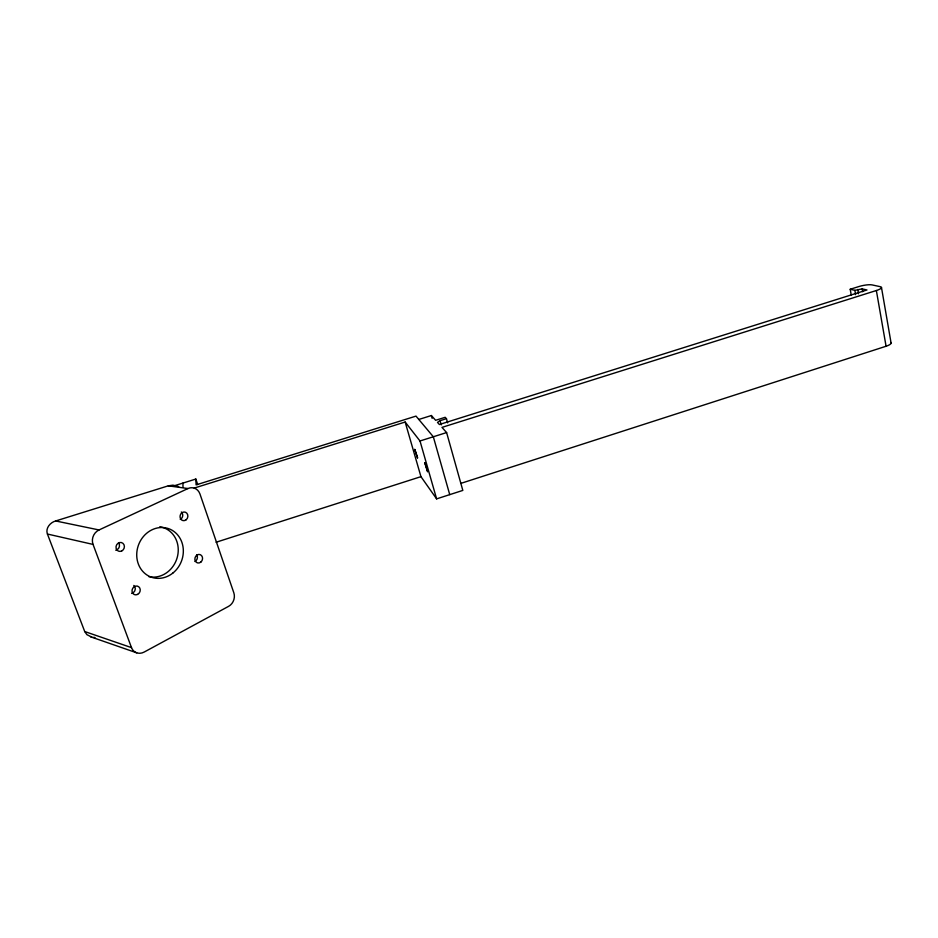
<?xml version="1.0" encoding="UTF-8"?>
<svg xmlns="http://www.w3.org/2000/svg" width="938" height="938" viewBox="0 0 938 938"><rect width="100%" height="100%" fill="white"/><g stroke="black" fill="none" stroke-linecap="round" stroke-linejoin="round"><path stroke-width="1.41" d="M447.625 422.862L446.453 418.676L440.074 420.681L437.495 422.393L439.394 424.515L866.97 289.971L862.198 288.892L854.846 290.346L850.203 289.267L851.235 295.001M55.659 520.965L99.041 529.958L187.963 488.546A10.424 9.286 -77.6 0 1 199.958 493.986L233.832 592.816A10.283 8.759 -70.5 0 1 228.614 606.335L144.194 652.051A10.928 9.462 -61.5 0 1 131.496 647.619L84.725 631.544L47.428 534.039C45.247 528.246 50.242 522.431 55.659 520.965L168.312 485.825L172.955 485.169L178.701 486.646M194.213 488.077L405.157 422.03L420.951 476.656L436.616 498.875L462.821 490.41L446.605 432.57L441.974 427.388L876.362 290.522A10.177 2.239 -11.2 0 0 880.219 286.676L872.141 284.918A10.048 2.193 -11.3 0 0 858.809 286.571L850.203 289.267M460.757 483.41L886.07 346.251A10.048 2.591 -10.5 0 0 890.772 342.476M216.08 542.246L420.951 476.656M405.157 422.03L420.001 440.977L446.605 432.57M418.817 419.462L431.363 415.534L435.631 420.294L445.163 417.304L446.453 418.676M174.55 485.696L195.831 479.048L197.719 484.583M93.401 637.394L94.937 637.477M168.312 485.825L187.963 488.546M47.428 534.039L93.05 544.415L131.496 647.619M84.725 631.544L86.906 634.674L91.912 637.16M90.494 636.761L136.678 652.813M420.001 440.977L436.616 498.875M431.363 415.534L432.16 418.348M449.736 494.631L433.321 436.768L416.003 416.109L196.112 484.887L195.831 479.048M440.074 420.681L441.247 424.879M854.846 290.346L855.62 294.673M862.198 288.892L862.702 291.706M857.742 289.443L858.505 293.77M876.362 290.522L886.07 346.251M881.497 287.579L891.1 343.109M182.945 483.07L182.992 487.326M93.05 544.415A11.022 10.107 -65.3 0 1 99.041 529.958M118.716 542.996A4.526 4.115 -66.1 0 1 115.749 550.231M181.339 511.996A4.338 3.869 -75 0 1 180.248 519.418M196.71 554.862A4.315 3.775 -71.7 0 1 194.952 561.475M133.806 585.441A4.502 4.01 -64 0 1 131.625 593.426M159.788 526.781A25.619 22.875 -69.4 0 1 177.599 555.953A25.619 22.875 -69.4 0 1 148.861 576.671M414.784 449.408L417.562 457.908L414.784 449.408M424.785 462.739L427.599 471.65L424.785 462.739M172.791 573.13A25.76 22.958 -69.7 0 0 170.54 529.442A25.76 22.958 -69.7 0 0 136.76 556.281A25.76 22.958 -69.7 0 0 172.791 573.13M186.228 519.722A4.362 3.881 -75.2 0 0 185.583 512.3A4.362 3.881 -75.2 0 0 180.049 517.014A4.362 3.881 -75.2 0 0 186.228 519.722M121.682 551.005A4.549 4.127 -66.5 0 0 122.855 543.266A4.549 4.127 -66.5 0 0 116.054 546.514A4.549 4.127 -66.5 0 0 121.682 551.005M137.581 594.422A4.526 4.022 -64.3 0 0 138.742 586.754A4.526 4.022 -64.3 0 0 132.07 590.119A4.526 4.022 -64.3 0 0 137.581 594.422M200.955 562.003A4.338 3.787 -71.9 0 0 200.31 554.686A4.338 3.787 -71.9 0 0 194.881 559.47A4.338 3.787 -71.9 0 0 200.955 562.003"/></g></svg>
